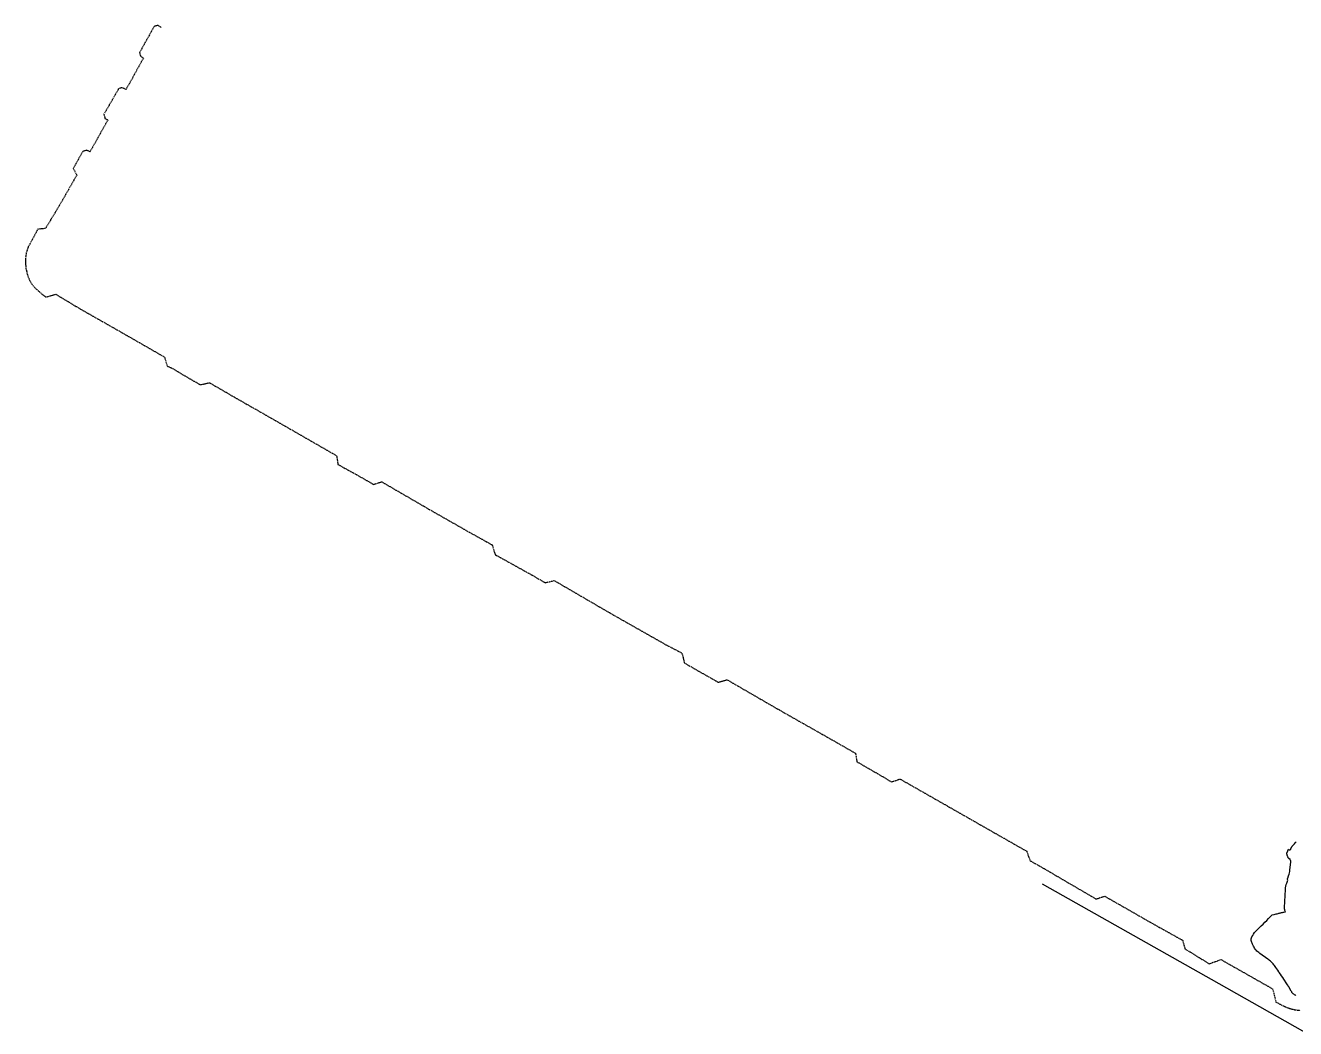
# Model space of a CAD drawing. Header units: inches. Extents: x 179221 to 180407, y 654181 to 655021.
# Drawn here: x 179221.3 to 179616.8, y 654708.1 to 655020.6 of the extents above; entities that cross this region are included whole.
import ezdxf

# ---------------------------------------------------------------- set-up
doc = ezdxf.new("R2010")
doc.units = ezdxf.units.IN
doc.header["$MEASUREMENT"] = 0
doc.linetypes.add('HIDDEN', pattern=[0.375, 0.25, -0.125])
doc.layers.add('1506', color=42, linetype='Continuous')
doc.layers.add('2404', color=6, linetype='HIDDEN')
doc.layers.add('2420', color=24, linetype='Continuous', lineweight=30)

msp = doc.modelspace()

# ---------------------------------------------------------------- linework, layer by layer
at = {"layer": '1506', "lineweight": -3, "elevation": 51}
msp.add_lwpolyline([(179616.82, 654718.45), (179616.75, 654718.5), (179616.61, 654718.6), (179616.48, 654718.69), (179616.34, 654718.79), (179616.21, 654718.89), (179616.18, 654718.91), (179616.07, 654719), (179615.96, 654719.1), (179615.85, 654719.2), (179615.75, 654719.31), (179615.66, 654719.42), (179615.57, 654719.54), (179615.49, 654719.67), (179615.41, 654719.79), (179614.64, 654721.13), (179614.59, 654721.21), (179614.55, 654721.29), (179614.5, 654721.36), (179614.46, 654721.44), (179614.41, 654721.52), (179614.36, 654721.6), (179614.32, 654721.67), (179614.27, 654721.75), (179614.06, 654722.06), (179613.11, 654723.52), (179612.76, 654724.05), (179612.4, 654724.59), (179612.05, 654725.12), (179611.69, 654725.65), (179611.54, 654725.87), (179611.25, 654726.29), (179610.96, 654726.71), (179610.67, 654727.12), (179610.37, 654727.53), (179610.21, 654727.76), (179609.98, 654728.05), (179609.75, 654728.33), (179609.5, 654728.6), (179609.25, 654728.87), (179608.98, 654729.12), (179608.7, 654729.36), (179608.41, 654729.59), (179608.12, 654729.8), (179605.62, 654731.56), (179605.32, 654731.79), (179605.02, 654732.03), (179604.75, 654732.3), (179604.48, 654732.58), (179604.24, 654732.88), (179604.02, 654733.19), (179603.83, 654733.51), (179603.65, 654733.85), (179603.36, 654734.45), (179603.25, 654734.72), (179603.14, 654735), (179603.06, 654735.29), (179602.99, 654735.58), (179602.97, 654735.87), (179602.98, 654736.15), (179603.06, 654736.42), (179603.17, 654736.69), (179603.42, 654737.13), (179603.72, 654737.6), (179604.03, 654738.04), (179604.39, 654738.46), (179604.77, 654738.86), (179606.08, 654740.12), (179606.65, 654740.68), (179607.22, 654741.24), (179607.78, 654741.81), (179608.33, 654742.39), (179609.44, 654743.55), (179610.08, 654743.7), (179610.4, 654743.77), (179610.71, 654743.85), (179611.02, 654743.92), (179611.33, 654744), (179611.57, 654744.06), (179611.76, 654744.11), (179611.96, 654744.16), (179612.15, 654744.2), (179612.35, 654744.25), (179612.54, 654744.29), (179612.74, 654744.33), (179612.94, 654744.37), (179613.13, 654744.41), (179613.67, 654744.5), (179613.48, 654744.95), (179613.4, 654745.18), (179613.34, 654745.41), (179613.31, 654745.65), (179613.31, 654745.89), (179613.59, 654751.5), (179613.64, 654752), (179613.72, 654752.49), (179613.84, 654752.98), (179614, 654753.45), (179614.36, 654754.4), (179614.31, 654754.55), (179614.3, 654754.61), (179614.29, 654754.67), (179614.29, 654754.73), (179614.29, 654754.79), (179614.3, 654754.86), (179614.31, 654754.92), (179614.33, 654754.98), (179614.34, 654755.04), (179614.6, 654755.77), (179614.74, 654756.2), (179614.86, 654756.64), (179614.94, 654757.08), (179615.01, 654757.52), (179615.32, 654760.1), (179615.32, 654760.19), (179615.31, 654760.29), (179615.29, 654760.38), (179615.26, 654760.47), (179615.22, 654760.55), (179615.17, 654760.63), (179615.11, 654760.71), (179615.04, 654760.78), (179614.68, 654761.13), (179614.61, 654761.21), (179614.55, 654761.29), (179614.49, 654761.38), (179614.44, 654761.47), (179614.4, 654761.56), (179614.35, 654761.66), (179614.32, 654761.76), (179614.28, 654761.86), (179614.17, 654762.19), (179614.14, 654762.29), (179614.12, 654762.39), (179614.1, 654762.48), (179614.08, 654762.58), (179614.08, 654762.68), (179614.08, 654762.78), (179614.1, 654762.88), (179614.13, 654762.97), (179614.52, 654764), (179614.85, 654763.83), (179614.93, 654763.81), (179615.01, 654763.81), (179615.09, 654763.84), (179615.16, 654763.89), (179615.22, 654763.95), (179615.25, 654763.99), (179615.28, 654764.04), (179615.31, 654764.09), (179615.33, 654764.14), (179615.34, 654764.19), (179615.36, 654764.25), (179615.38, 654764.3), (179615.39, 654764.35), (179615.41, 654764.41), (179615.44, 654764.46), (179615.46, 654764.51), (179615.49, 654764.56), (179615.55, 654764.67), (179615.62, 654764.76), (179615.69, 654764.86), (179615.76, 654764.95), (179615.83, 654765.04), (179616.41, 654765.71), (179616.69, 654766.02), (179616.99, 654766.32)], dxfattribs=at)
at = {"layer": '2404'}
msp.add_polyline3d([(179263.55, 655020.02, 44.3), (179262.52, 655020.63, 44.28), (179261.33, 655020.27, 44.28), (179256.82, 655012.16, 44.04), (179257.1, 655011.08, 44.06), (179258.02, 655010.47, 44.01), (179253.47, 655002.2, 44.01), (179252.57, 655000.69, 44.04), (179251.46, 655001.22, 44.04), (179250.31, 655000.94, 44.04), (179245.72, 654992.94, 43.92), (179246.05, 654991.67, 43.92), (179246.92, 654991.13, 43.87), (179241.36, 654981.23, 43.7), (179240.41, 654981.73, 43.68), (179239.15, 654981.4, 43.68), (179236.17, 654976.08, 43.58), (179237.27, 654974, 43.58), (179231.96, 654964.73, 43.43), (179227.53, 654957.36, 43.38), (179225.14, 654957.13, 43.4), (179222.17, 654951.65, 43.29), (179221.52, 654949.76, 43.19), (179221.3, 654948.16, 43.17), (179221.27, 654946.54, 43.15), (179221.45, 654944.93, 43.13), (179221.67, 654943.92, 43.12), (179222.03, 654942.54, 43.12), (179222.58, 654941.23, 43.12), (179223.31, 654940.01, 43.12), (179224.26, 654938.84, 43.12), (179226.43, 654936.95, 43.12), (179227.64, 654936.01, 43.12), (179230.7, 654936.89, 43.28), (179238.47, 654932.24, 43.38), (179252.86, 654924.06, 43.78), (179264.59, 654917.31, 43.93), (179265.42, 654914.48, 43.92), (179266.8, 654913.93, 43.95), (179272.22, 654910.69, 44.03), (179275.76, 654908.68, 44.18), (179278.55, 654909.34, 44.18), (179286.47, 654904.75, 44.26), (179299.63, 654897.25, 44.61), (179318.17, 654886.58, 44.75), (179318.6, 654883.85, 44.77), (179323.37, 654881.24, 45), (179328.82, 654878.15, 44.84), (179329.58, 654877.65, 44.84), (179332.21, 654878.46, 45.14), (179346.81, 654869.98, 45.46), (179359.54, 654862.73, 45.64), (179366.61, 654858.8, 45.73), (179367.57, 654855.74, 45.78), (179373.41, 654852.52, 45.88), (179379.13, 654849.33, 46), (179383.11, 654847.03, 46), (179385.94, 654847.7, 46), (179404.52, 654836.88, 46.48), (179420.99, 654827.56, 46.81), (179425.71, 654825.1, 46.82), (179426.47, 654822.03, 46.86), (179430.64, 654819.63, 46.94), (179436.25, 654816.47, 46.94), (179436.97, 654816, 46.94), (179439.72, 654816.82, 46.94), (179456.03, 654807.38, 47.39), (179471.86, 654798.41, 47.63), (179479.73, 654793.89, 47.79), (179480.2, 654791.27, 47.8), (179481.15, 654790.69, 47.8), (179486.6, 654787.57, 47.8), (179490.98, 654784.98, 47.94), (179493.61, 654785.88, 48.08), (179508.41, 654777.44, 48.29), (179533.06, 654763.38, 48.86), (179534.09, 654760.44, 48.89), (179538.18, 654758.15, 48.98), (179544.79, 654754.26, 49.1), (179554.66, 654748.51, 49.1), (179557.37, 654749.37, 49.33), (179571.73, 654741.15, 49.64), (179581.62, 654735.63, 49.8), (179582.32, 654732.99, 49.85), (179589.86, 654728.34, 50.04), (179593.55, 654729.63, 50.21), (179609.62, 654720.52, 50.46), (179610.66, 654716.42, 50.55), (179613.39, 654714.99, 50.64), (179614.91, 654714.41, 50.69), (179616.49, 654714.02, 50.73), (179618.1, 654713.82, 50.78)], dxfattribs=at)
at = {"layer": '2420'}
msp.add_lwpolyline([(179629.32, 654701.52), (179592.97, 654722.05), (179537.99, 654753.12)], dxfattribs=at)

doc.saveas('drawing.dxf')
